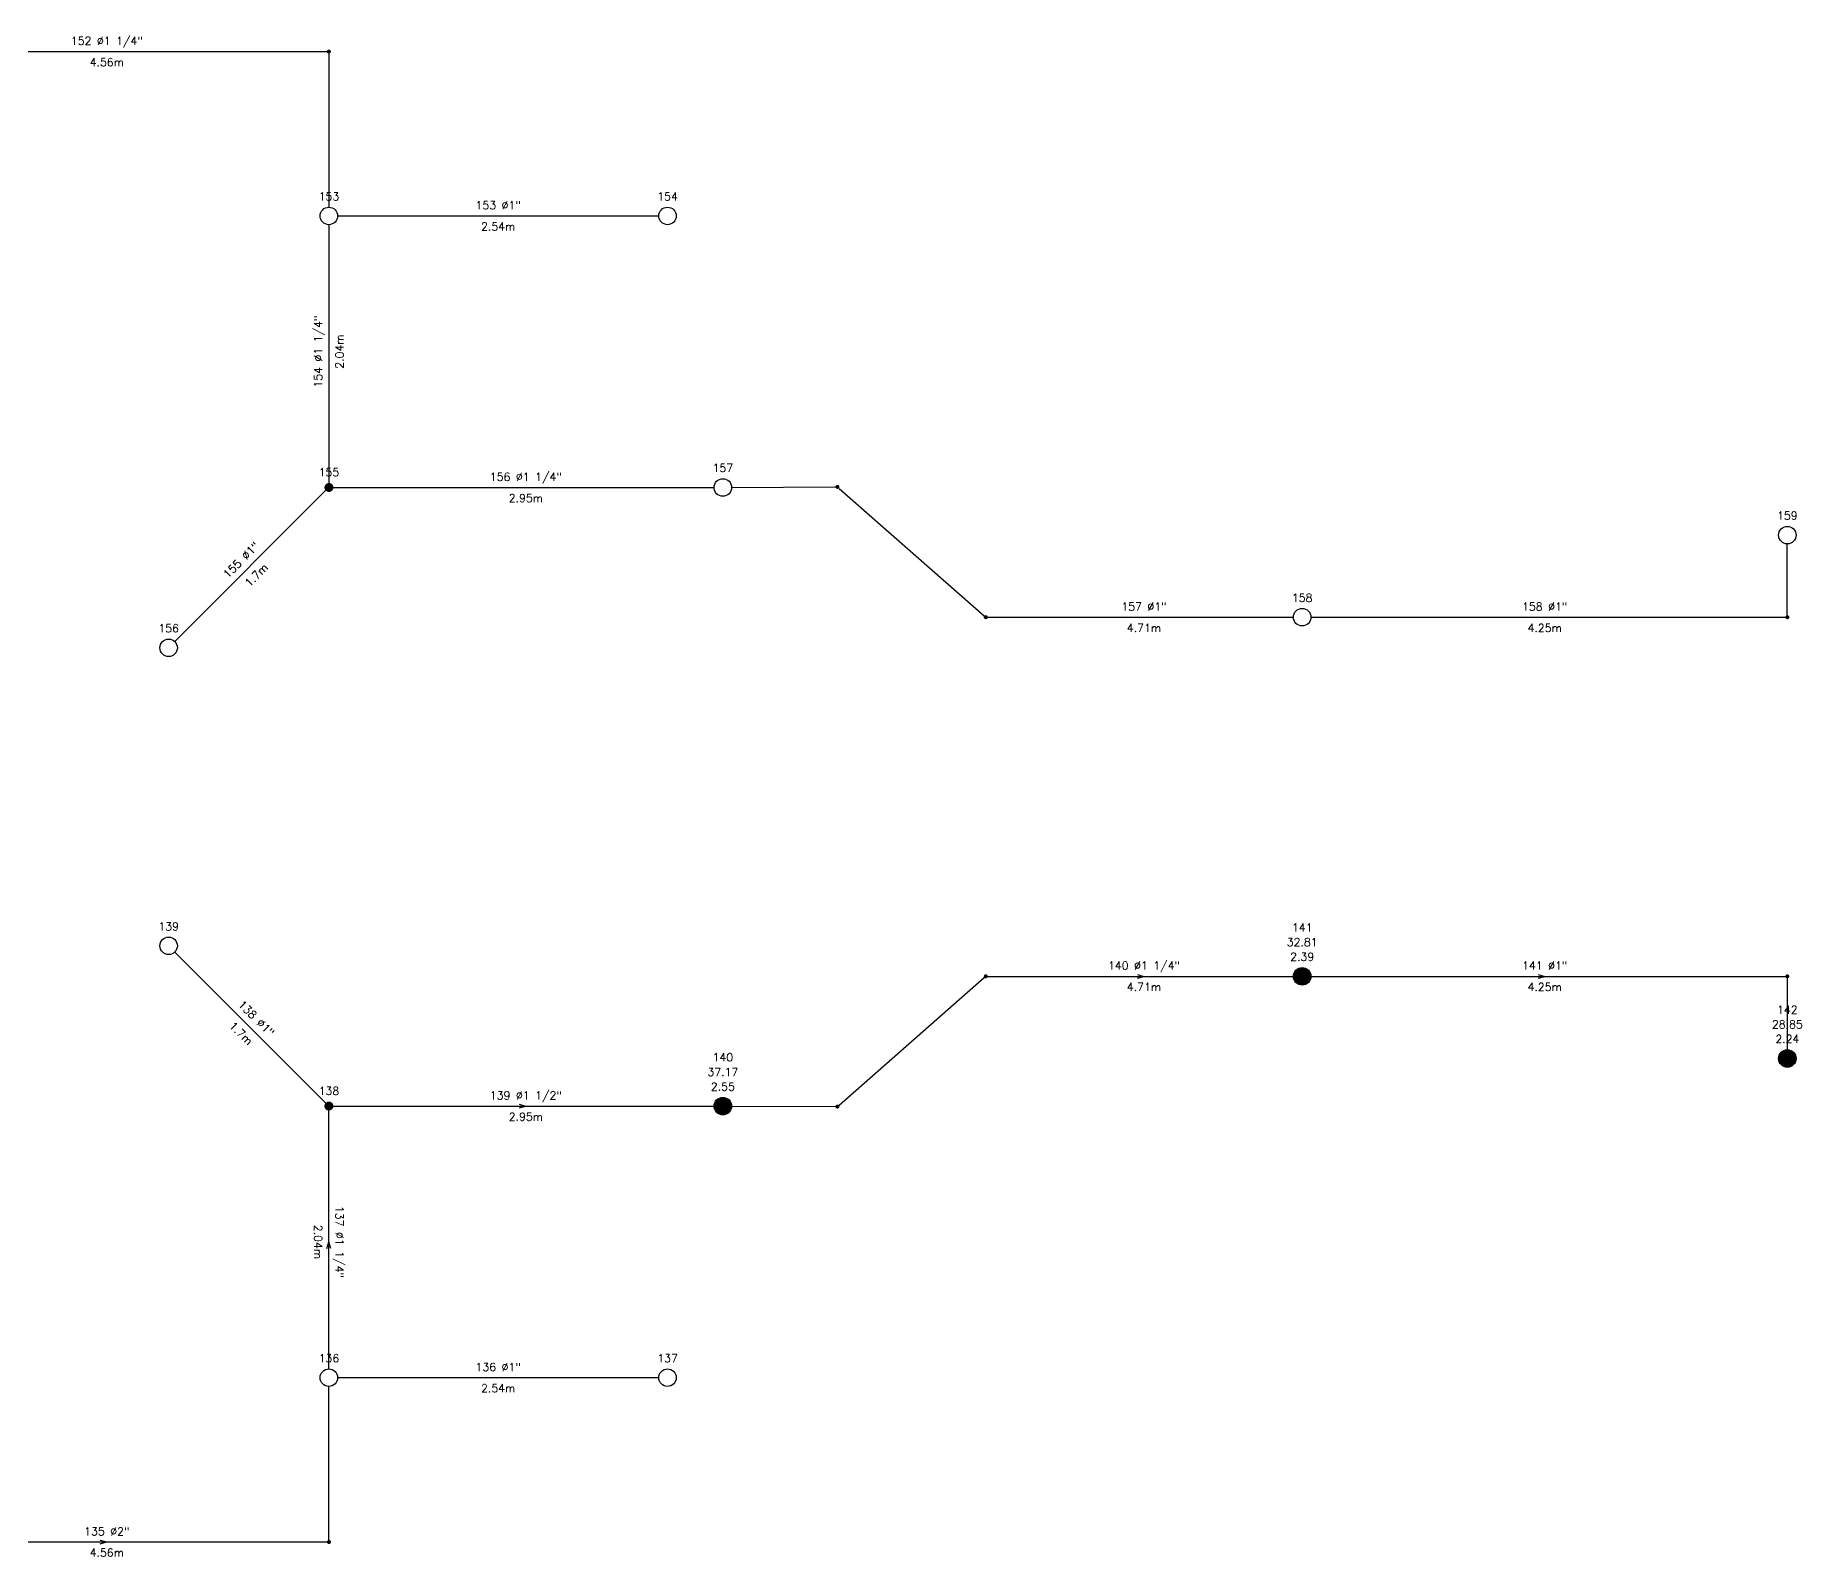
# Model space of a CAD drawing. Header units: metres. Extents: x -63.6 to 24.5, y -61.1 to 26.1.
# Drawn here: x -28.54 to -14.97, y -2.86 to 8.83 of the extents above; entities that cross this region are included whole.
import ezdxf
from ezdxf.enums import TextEntityAlignment as Align

# ---------------------------------------------------------------- set-up
doc = ezdxf.new("R2010")
doc.units = ezdxf.units.M
doc.header["$LTSCALE"] = 12.7
doc.layers.get('0').update_dxf_attribs({"linetype": 'CONTINUOUS'})
for name, color, linetype in [('TEXTO_NUDOS', 7, 'CONTINUOUS'), ('TEXTO_RAMAS', 7, 'CONTINUOUS'), ('UNIFILAR', 7, 'CONTINUOUS')]:
    doc.layers.add(name, color=color, linetype=linetype)
doc.styles.add('ROMANS', font='Romans', dxfattribs={"height": 0.0635})

# ---------------------------------------------------------------- blocks, each defined once
blk = doc.blocks.new('NUDO_PASO_IPCI')
at = {"color": 0, "linetype": 'Continuous'}
for points in [[(-0.742494, 0.10584), (-0.749351, 0.031185), (-0.748721, -0.043781), (-0.749351, 0.031185)], [(-0.728219, 0.179437), (-0.742494, 0.10584), (-0.74061, -0.118309), (-0.748721, -0.043781)], [(-0.706667, 0.251241), (-0.728219, 0.179437), (-0.725099, -0.191656), (-0.74061, -0.118309)], [(-0.678054, 0.320535), (-0.706667, 0.251241), (-0.702343, -0.263087), (-0.725099, -0.191656)], [(-0.642667, 0.386626), (-0.678054, 0.320535), (-0.672569, -0.33189), (-0.702343, -0.263087)], [(-0.600858, 0.448854), (-0.642667, 0.386626), (-0.636075, -0.397377), (-0.672569, -0.33189)], [(-0.553045, 0.506597), (-0.600858, 0.448854), (-0.593226, -0.458893), (-0.636075, -0.397377)], [(-0.499707, 0.559279), (-0.553045, 0.506597), (-0.544449, -0.515825), (-0.593226, -0.458893)], [(-0.441376, 0.606372), (-0.499707, 0.559279), (-0.490233, -0.567602), (-0.544449, -0.515825)], [(-0.378635, 0.647407), (-0.441376, 0.606372), (-0.431118, -0.613708), (-0.490233, -0.567602)], [(-0.31211, 0.681973), (-0.378635, 0.647407), (-0.367696, -0.653682), (-0.431118, -0.613708)], [(-0.242467, 0.709725), (-0.31211, 0.681973), (-0.300599, -0.687124), (-0.367696, -0.653682)], [(-0.170402, 0.730386), (-0.242467, 0.709725), (-0.2305, -0.713702), (-0.300599, -0.687124)], [(-0.096633, 0.743749), (-0.170402, 0.730386), (-0.158097, -0.733148), (-0.2305, -0.713702)], [(-0.0219, 0.74968), (-0.096633, 0.743749), (-0.084114, -0.745268), (-0.158097, -0.733148)], [(0.053053, 0.748121), (-0.0219, 0.74968), (-0.009291, -0.749942), (-0.084114, -0.745268)], [(0.127475, 0.739087), (0.053053, 0.748121), (0.065624, -0.747123), (-0.009291, -0.749942)], [(0.200624, 0.722669), (0.127475, 0.739087), (0.139884, -0.736839), (0.065624, -0.747123)], [(0.271768, 0.699029), (0.200624, 0.722669), (0.212747, -0.719193), (0.139884, -0.736839)], [(0.340197, 0.668406), (0.271768, 0.699029), (0.283483, -0.694361), (0.212747, -0.719193)], [(0.405227, 0.631103), (0.340197, 0.668406), (0.351388, -0.662591), (0.283483, -0.694361)], [(0.466207, 0.587495), (0.405227, 0.631103), (0.415781, -0.624201), (0.351388, -0.662591)], [(0.52253, 0.538017), (0.466207, 0.587495), (0.47602, -0.579573), (0.415781, -0.624201)], [(0.573632, 0.483163), (0.52253, 0.538017), (0.531502, -0.529155), (0.47602, -0.579573)], [(0.619002, 0.423482), (0.573632, 0.483163), (0.581674, -0.47345), (0.531502, -0.529155)], [(0.658187, 0.359569), (0.619002, 0.423482), (0.626035, -0.413014), (0.581674, -0.47345)], [(0.690796, 0.292064), (0.658187, 0.359569), (0.66414, -0.348452), (0.626035, -0.413014)], [(0.716502, 0.22164), (0.690796, 0.292064), (0.695609, -0.280407), (0.66414, -0.348452)], [(0.73505, 0.149002), (0.716502, 0.22164), (0.720128, -0.209562), (0.695609, -0.280407)], [(0.746253, 0.074875), (0.73505, 0.149002), (0.737451, -0.136622), (0.720128, -0.209562)], [(0.75, 0), (0.746253, 0.074875), (0.747407, -0.062317), (0.737451, -0.136622)]]:
    blk.add_solid(points, dxfattribs=at)
blk = doc.blocks.new('NUDO_DERIVACION_IPCI')
at = {"color": 0, "linetype": 'Continuous'}
for points in [[(-0.742494, 0.10584), (-0.749351, 0.031185), (-0.748721, -0.043781), (-0.749351, 0.031185)], [(-0.728219, 0.179437), (-0.742494, 0.10584), (-0.74061, -0.118309), (-0.748721, -0.043781)], [(-0.706667, 0.251241), (-0.728219, 0.179437), (-0.725099, -0.191656), (-0.74061, -0.118309)], [(-0.678054, 0.320535), (-0.706667, 0.251241), (-0.702343, -0.263087), (-0.725099, -0.191656)], [(-0.642667, 0.386626), (-0.678054, 0.320535), (-0.672569, -0.33189), (-0.702343, -0.263087)], [(-0.600858, 0.448854), (-0.642667, 0.386626), (-0.636075, -0.397377), (-0.672569, -0.33189)], [(-0.553045, 0.506597), (-0.600858, 0.448854), (-0.593226, -0.458893), (-0.636075, -0.397377)], [(-0.499707, 0.559279), (-0.553045, 0.506597), (-0.544449, -0.515825), (-0.593226, -0.458893)], [(-0.441376, 0.606372), (-0.499707, 0.559279), (-0.490233, -0.567602), (-0.544449, -0.515825)], [(-0.378635, 0.647407), (-0.441376, 0.606372), (-0.431118, -0.613708), (-0.490233, -0.567602)], [(-0.31211, 0.681973), (-0.378635, 0.647407), (-0.367696, -0.653682), (-0.431118, -0.613708)], [(-0.242467, 0.709725), (-0.31211, 0.681973), (-0.300599, -0.687124), (-0.367696, -0.653682)], [(-0.170402, 0.730386), (-0.242467, 0.709725), (-0.2305, -0.713702), (-0.300599, -0.687124)], [(-0.096633, 0.743749), (-0.170402, 0.730386), (-0.158097, -0.733148), (-0.2305, -0.713702)], [(-0.0219, 0.74968), (-0.096633, 0.743749), (-0.084114, -0.745268), (-0.158097, -0.733148)], [(0.053053, 0.748121), (-0.0219, 0.74968), (-0.009291, -0.749942), (-0.084114, -0.745268)], [(0.127475, 0.739087), (0.053053, 0.748121), (0.065624, -0.747123), (-0.009291, -0.749942)], [(0.200624, 0.722669), (0.127475, 0.739087), (0.139884, -0.736839), (0.065624, -0.747123)], [(0.271768, 0.699029), (0.200624, 0.722669), (0.212747, -0.719193), (0.139884, -0.736839)], [(0.340197, 0.668406), (0.271768, 0.699029), (0.283483, -0.694361), (0.212747, -0.719193)], [(0.405227, 0.631103), (0.340197, 0.668406), (0.351388, -0.662591), (0.283483, -0.694361)], [(0.466207, 0.587495), (0.405227, 0.631103), (0.415781, -0.624201), (0.351388, -0.662591)], [(0.52253, 0.538017), (0.466207, 0.587495), (0.47602, -0.579573), (0.415781, -0.624201)], [(0.573632, 0.483163), (0.52253, 0.538017), (0.531502, -0.529155), (0.47602, -0.579573)], [(0.619002, 0.423482), (0.573632, 0.483163), (0.581674, -0.47345), (0.531502, -0.529155)], [(0.658187, 0.359569), (0.619002, 0.423482), (0.626035, -0.413014), (0.581674, -0.47345)], [(0.690796, 0.292064), (0.658187, 0.359569), (0.66414, -0.348452), (0.626035, -0.413014)], [(0.716502, 0.22164), (0.690796, 0.292064), (0.695609, -0.280407), (0.66414, -0.348452)], [(0.73505, 0.149002), (0.716502, 0.22164), (0.720128, -0.209562), (0.695609, -0.280407)], [(0.746253, 0.074875), (0.73505, 0.149002), (0.737451, -0.136622), (0.720128, -0.209562)], [(0.75, 0), (0.746253, 0.074875), (0.747407, -0.062317), (0.737451, -0.136622)]]:
    blk.add_solid(points, dxfattribs=at)
blk = doc.blocks.new('ROCIADOR_AUTOMATICO_IPCI')
at = {"color": 0, "linetype": 'Continuous'}
blk.add_circle((-0.004736, -0.005671), 1.5, dxfattribs=at)
blk = doc.blocks.new('ROCIADOR_RELLENO_IPCI')
at = {"color": 0}
for points in [[(-1.484989, 0.21168), (-1.498703, 0.062371), (-1.497442, -0.087561), (-1.498703, 0.062371)], [(-1.456437, 0.358874), (-1.484989, 0.21168), (-1.48122, -0.236619), (-1.497442, -0.087561)], [(-1.413334, 0.502482), (-1.456437, 0.358874), (-1.450197, -0.383312), (-1.48122, -0.236619)], [(-1.356108, 0.64107), (-1.413334, 0.502482), (-1.404685, -0.526175), (-1.450197, -0.383312)], [(-1.285333, 0.773252), (-1.356108, 0.64107), (-1.345138, -0.663781), (-1.404685, -0.526175)], [(-1.201715, 0.897708), (-1.285333, 0.773252), (-1.27215, -0.794754), (-1.345138, -0.663781)], [(-1.106091, 1.013195), (-1.201715, 0.897708), (-1.186452, -0.917787), (-1.27215, -0.794754)], [(-0.999414, 1.118558), (-1.106091, 1.013195), (-1.088898, -1.031649), (-1.186452, -0.917787)], [(-0.882752, 1.212745), (-0.999414, 1.118558), (-0.980465, -1.135204), (-1.088898, -1.031649)], [(-0.757269, 1.294814), (-0.882752, 1.212745), (-0.862236, -1.227416), (-0.980465, -1.135204)], [(-0.62422, 1.363946), (-0.757269, 1.294814), (-0.735391, -1.307364), (-0.862236, -1.227416)], [(-0.484934, 1.41945), (-0.62422, 1.363946), (-0.601199, -1.374249), (-0.735391, -1.307364)], [(-0.340803, 1.460771), (-0.484934, 1.41945), (-0.460999, -1.427403), (-0.601199, -1.374249)], [(-0.193267, 1.487497), (-0.340803, 1.460771), (-0.316194, -1.466295), (-0.460999, -1.427403)], [(-0.043799, 1.49936), (-0.193267, 1.487497), (-0.168229, -1.490537), (-0.316194, -1.466295)], [(0.106106, 1.496242), (-0.043799, 1.49936), (-0.018583, -1.499885), (-0.168229, -1.490537)], [(0.254951, 1.478175), (0.106106, 1.496242), (0.131249, -1.494247), (-0.018583, -1.499885)], [(0.401248, 1.445337), (0.254951, 1.478175), (0.279769, -1.473679), (0.131249, -1.494247)], [(0.543537, 1.398059), (0.401248, 1.445337), (0.425493, -1.438386), (0.279769, -1.473679)], [(0.680394, 1.336811), (0.543537, 1.398059), (0.566967, -1.388722), (0.425493, -1.438386)], [(0.810453, 1.262206), (0.680394, 1.336811), (0.702775, -1.325182), (0.566967, -1.388722)], [(0.932415, 1.17499), (0.810453, 1.262206), (0.831562, -1.248401), (0.702775, -1.325182)], [(1.04506, 1.076034), (0.932415, 1.17499), (0.952039, -1.159147), (0.831562, -1.248401)], [(1.147263, 0.966327), (1.04506, 1.076034), (1.063005, -1.05831), (0.952039, -1.159147)], [(1.238003, 0.846964), (1.147263, 0.966327), (1.163349, -0.9469), (1.063005, -1.05831)], [(1.316374, 0.719138), (1.238003, 0.846964), (1.252069, -0.826028), (1.163349, -0.9469)], [(1.381591, 0.584128), (1.316374, 0.719138), (1.328279, -0.696903), (1.252069, -0.826028)], [(1.433005, 0.44328), (1.381591, 0.584128), (1.391218, -0.560815), (1.328279, -0.696903)], [(1.4701, 0.298004), (1.433005, 0.44328), (1.440255, -0.419123), (1.391218, -0.560815)], [(1.492506, 0.14975), (1.4701, 0.298004), (1.474903, -0.273244), (1.440255, -0.419123)], [(1.5, 0), (1.492506, 0.14975), (1.494813, -0.124634), (1.474903, -0.273244)]]:
    blk.add_solid(points, dxfattribs=at)

msp = doc.modelspace()

# ---------------------------------------------------------------- linework, layer by layer
at = {"layer": 'UNIFILAR', "color": 94, "linetype": 'Continuous'}
for p, q in [((-29.635, 8.704, 2.562), (-26.304, 8.704, 2.562)), ((-26.288, 8.689, 2.562), (-26.288, 7.508, 2.562)), ((-26.288, 7.374, 2.562), (-26.288, 5.389, 2.562)), ((-26.221, 7.441, 2.562), (-23.752, 7.441, 2.562)), ((-26.313, 5.33, 2.562), (-27.473, 4.17, 2.562)), ((-26.254, 5.354, 2.562), (-23.328, 5.354, 2.562)), ((-23.193, 5.354, 2.562), (-22.394, 5.358, 2.562)), ((-22.367, 5.347, 2.562), (-21.251, 4.367, 2.562)), ((-15.078, 4.372, 2.562), (-15.078, 4.921, 2.562)), ((-21.224, 4.357, 2.562), (-18.874, 4.357, 2.562)), ((-18.74, 4.357, 2.562), (-15.094, 4.357, 2.562)), ((-26.313, 0.624, 2.562), (-27.473, 1.784, 2.562)), ((-22.367, 0.607, 2.562), (-21.251, 1.587, 2.562)), ((-21.224, 1.597, 2.562), (-18.874, 1.597, 2.562)), ((-20.074, 1.612, 2.562), (-20.023, 1.597, 2.562)), ((-20.074, 1.583, 2.562), (-20.023, 1.597, 2.562)), ((-18.74, 1.597, 2.562), (-15.094, 1.597, 2.562)), ((-16.994, 1.612, 2.562), (-16.943, 1.597, 2.562)), ((-16.994, 1.583, 2.562), (-16.943, 1.597, 2.562)), ((-15.078, 1.582, 2.562), (-15.078, 1.033, 2.562)), ((-26.288, -1.42, 2.562), (-26.288, 0.565, 2.562)), ((-26.254, 0.6, 2.562), (-23.328, 0.6, 2.562)), ((-24.826, 0.614, 2.562), (-24.774, 0.6, 2.562)), ((-24.826, 0.586, 2.562), (-24.774, 0.6, 2.562)), ((-23.193, 0.6, 2.562), (-22.394, 0.596, 2.562)), ((-26.303, -0.495, 2.562), (-26.288, -0.444, 2.562)), ((-26.274, -0.495, 2.562), (-26.288, -0.444, 2.562)), ((-26.221, -1.487, 2.562), (-23.752, -1.487, 2.562)), ((-26.288, -2.735, 2.562), (-26.288, -1.554, 2.562)), ((-29.635, -2.75, 2.562), (-26.304, -2.75, 2.562)), ((-28.046, -2.736, 2.562), (-27.995, -2.75, 2.562)), ((-28.046, -2.764, 2.562), (-27.995, -2.75, 2.562))]:
    msp.add_line(p, q, dxfattribs=at)

# ---------------------------------------------------------------- block references
at = {"layer": 'UNIFILAR', "color": 94, "linetype": 'Continuous', "zscale": 1.024943720238734}
for name, p, xscale, yscale in [('NUDO_PASO_IPCI', (-26.288, 8.704, 2.562), 0.02049887440477468, 0.02049887440477468), ('ROCIADOR_AUTOMATICO_IPCI', (-26.288, 7.441, 2.562), 0.0448412877604446, 0.0448412877604446), ('ROCIADOR_AUTOMATICO_IPCI', (-23.685, 7.441, 2.562), 0.0448412877604446, 0.0448412877604446), ('NUDO_DERIVACION_IPCI', (-26.288, 5.354, 2.562), 0.04612246741074302, 0.04612246741074302), ('ROCIADOR_AUTOMATICO_IPCI', (-23.26, 5.354, 2.562), 0.0448412877604446, 0.0448412877604446), ('NUDO_PASO_IPCI', (-22.379, 5.358, 2.562), 0.02049887440477468, 0.02049887440477468), ('ROCIADOR_AUTOMATICO_IPCI', (-15.078, 4.988, 2.562), 0.0448412877604446, 0.0448412877604446), ('NUDO_PASO_IPCI', (-21.239, 4.357, 2.562), 0.02049887440477468, 0.02049887440477468), ('ROCIADOR_AUTOMATICO_IPCI', (-18.807, 4.357, 2.562), 0.0448412877604446, 0.0448412877604446), ('NUDO_PASO_IPCI', (-15.078, 4.357, 2.562), 0.02049887440477468, 0.02049887440477468), ('ROCIADOR_AUTOMATICO_IPCI', (-27.52, 4.122, 2.562), 0.0448412877604446, 0.0448412877604446), ('ROCIADOR_AUTOMATICO_IPCI', (-27.52, 1.832, 2.562), 0.0448412877604446, 0.0448412877604446), ('ROCIADOR_AUTOMATICO_IPCI', (-18.807, 1.597, 2.562), 0.0448412877604446, 0.0448412877604446), ('NUDO_PASO_IPCI', (-21.239, 1.597, 2.562), 0.02049887440477468, 0.02049887440477468), ('NUDO_PASO_IPCI', (-15.078, 1.597, 2.562), 0.02049887440477468, 0.02049887440477468), ('ROCIADOR_AUTOMATICO_IPCI', (-15.078, 0.966, 2.562), 0.0448412877604446, 0.0448412877604446), ('NUDO_DERIVACION_IPCI', (-26.288, 0.6, 2.562), 0.04612246741074302, 0.04612246741074302), ('ROCIADOR_AUTOMATICO_IPCI', (-23.26, 0.6, 2.562), 0.0448412877604446, 0.0448412877604446), ('NUDO_PASO_IPCI', (-22.379, 0.596, 2.562), 0.02049887440477468, 0.02049887440477468), ('ROCIADOR_AUTOMATICO_IPCI', (-26.288, -1.487, 2.562), 0.0448412877604446, 0.0448412877604446), ('ROCIADOR_AUTOMATICO_IPCI', (-23.685, -1.487, 2.562), 0.0448412877604446, 0.0448412877604446), ('NUDO_PASO_IPCI', (-26.288, -2.75, 2.562), 0.02049887440477468, 0.02049887440477468)]:
    msp.add_blockref(name, p, dxfattribs=dict(at, xscale=xscale, yscale=yscale))
at = {"layer": 'UNIFILAR', "color": 4, "linetype": 'Continuous', "xscale": 0.0448412877604446, "yscale": 0.0448412877604446, "zscale": 1.024943720238734}
for p in [(-18.807, 1.597, 2.562), (-15.078, 0.966, 2.562), (-23.26, 0.6, 2.562)]:
    msp.add_blockref('ROCIADOR_RELLENO_IPCI', p, dxfattribs=at)

# ---------------------------------------------------------------- texts
at = {"layer": 'TEXTO_NUDOS', "color": 94, "linetype": 'Continuous', "style": 'ROMANS'}
for s, p in [('153', (-26.288, 7.56, 2.562)), ('154', (-23.685, 7.56, 2.562)), ('155', (-26.288, 5.44, 2.562)), ('157', (-23.26, 5.473, 2.562)), ('159', (-15.078, 5.107, 2.562)), ('158', (-18.807, 4.475, 2.562)), ('156', (-27.52, 4.241, 2.562)), ('139', (-27.52, 1.95, 2.562)), ('141', (-18.807, 1.941, 2.562)), ('32.81', (-18.807, 1.829, 2.562)), ('2.39', (-18.807, 1.716, 2.562)), ('142', (-15.078, 1.31, 2.562)), ('28.85', (-15.078, 1.197, 2.562)), ('2.24', (-15.078, 1.085, 2.562)), ('140', (-23.26, 0.944, 2.562)), ('37.17', (-23.26, 0.831, 2.562)), ('138', (-26.288, 0.686, 2.562)), ('2.55', (-23.26, 0.718, 2.562)), ('136', (-26.288, -1.369, 2.562)), ('137', (-23.685, -1.369, 2.562))]:
    msp.add_text(s, height=0.0615, dxfattribs=at).set_placement(p, align=Align.CENTER)
at = {"layer": 'TEXTO_RAMAS', "color": 94, "linetype": 'Continuous', "style": 'ROMANS'}
for s, p in [('152 Ø1 1/4"', (-27.995, 8.755, 2.562)), ('153 Ø1"', (-24.987, 7.492, 2.562)), ('156 Ø1 1/4"', (-24.774, 5.405, 2.562)), ('157 Ø1"', (-20.023, 4.408, 2.562)), ('158 Ø1"', (-16.943, 4.408, 2.562)), ('140 Ø1 1/4"', (-20.023, 1.649, 2.562)), ('141 Ø1"', (-16.943, 1.649, 2.562)), ('139 Ø1 1/2"', (-24.774, 0.651, 2.562)), ('136 Ø1"', (-24.987, -1.436, 2.562)), ('135 Ø2"', (-27.995, -2.699, 2.562))]:
    msp.add_text(s, height=0.0615, dxfattribs=at).set_placement(p, align=Align.CENTER)
for s, p in [('4.56m', (-27.995, 8.653, 2.562)), ('2.54m', (-24.987, 7.39, 2.562)), ('2.95m', (-24.774, 5.303, 2.562)), ('4.71m', (-20.023, 4.305, 2.562)), ('4.25m', (-16.943, 4.305, 2.562)), ('4.71m', (-20.023, 1.546, 2.562)), ('4.25m', (-16.943, 1.546, 2.562)), ('2.95m', (-24.774, 0.549, 2.562)), ('2.54m', (-24.987, -1.538, 2.562)), ('4.56m', (-27.995, -2.801, 2.562))]:
    msp.add_text(s, height=0.0615, dxfattribs=at).set_placement(p, align=Align.TOP_CENTER)
for s, rotation, p in [('154 Ø1 1/4"', 89.9948, (-26.34, 6.398, 2.562)), ('155 Ø1"', 45, (-26.941, 4.774, 2.562)), ('138 Ø1"', 315, (-26.868, 1.252, 2.562)), ('137 Ø1 1/4"', 270.0052, (-26.237, -0.444, 2.562))]:
    msp.add_text(s, height=0.0615, rotation=rotation, dxfattribs=at).set_placement(p, align=Align.CENTER)
for s, rotation, p in [('2.04m', 89.9948, (-26.237, 6.398, 2.562)), ('1.7m', 45, (-26.868, 4.702, 2.562)), ('1.7m', 315, (-26.941, 1.18, 2.562)), ('2.04m', 270.0052, (-26.34, -0.444, 2.562))]:
    msp.add_text(s, height=0.0615, rotation=rotation, dxfattribs=at).set_placement(p, align=Align.TOP_CENTER)

doc.saveas('drawing.dxf')
